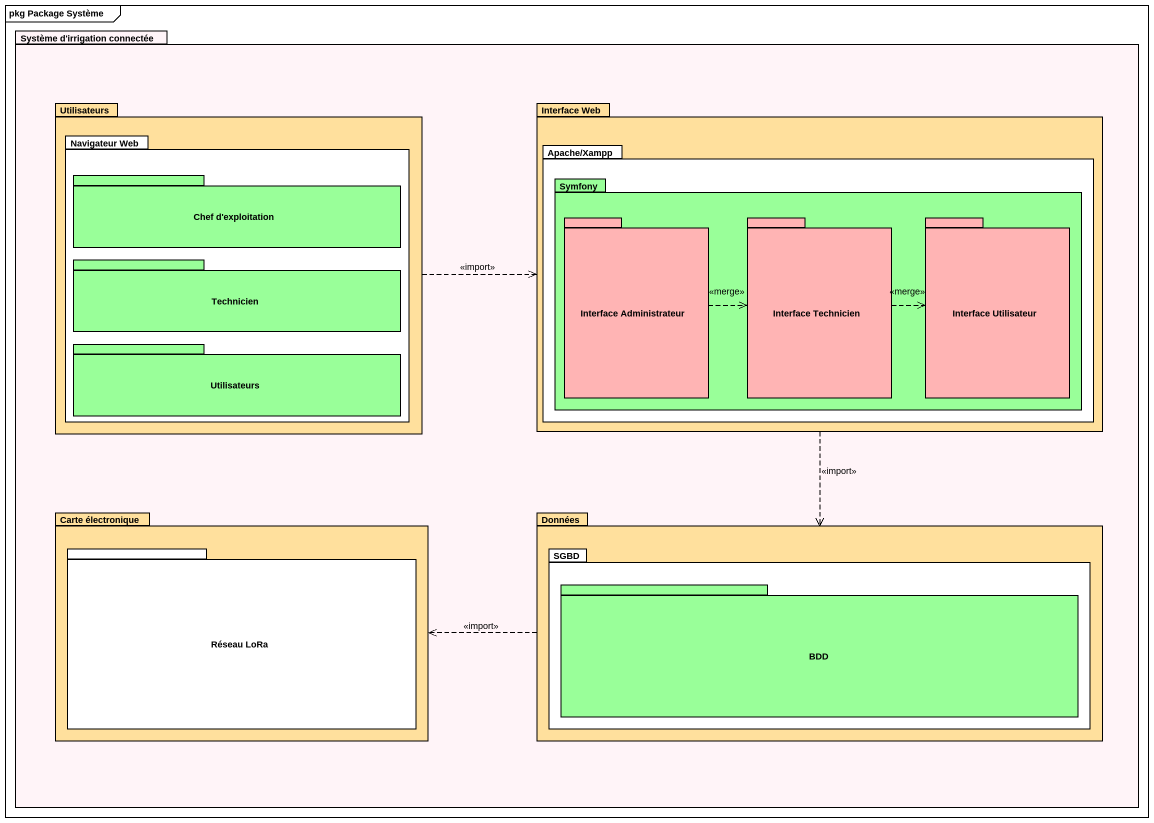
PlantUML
@startuml
mainframe pkg Package Système
package "Système d'irrigation connectée" as Système_d_irrigation #FFF4F8 {
  package Utilisateurs #FFE09D {
    package "Navigateur Web" as Navigateur_Web {
      package "Chef d'exploitation" as Chef_d_exploitation #99FF99 {
      }
      package Technicien #99FF99 {
      }
      package "Utilisateurs" as Utilisateurs_2 #99FF99 {
      }
    }
  }
  package "Interface Web" as Interface_Web #FFE09D {
    package "Apache/Xampp" as Apache_Xampp {
      package Symfony #99FF99 {
        package "Interface Administrateur" as Interface_Administrateur #FFB4B4 {
        }
        package "Interface Technicien" as Interface_Technicien #FFB4B4 {
        }
        package "Interface Utilisateur" as Interface_Utilisateur #FFB4B4 {
        }
      }
    }
  }
  package "Carte électronique" as Carte_électronique #FFE09D {
    package "Réseau LoRa" as Réseau_LoRa {
    }
  }
  package Données #FFE09D {
    package SGBD {
      package BDD #99FF99 {
      }
    }
  }
}
Utilisateurs .right.> Interface_Web : <<import>>
Interface_Web ..> Données : <<import>>
Interface_Administrateur .right.> Interface_Technicien : <<merge>>
Interface_Technicien .right.> Interface_Utilisateur : <<merge>>
Données .left.> Carte_électronique : <<import>>
@enduml
